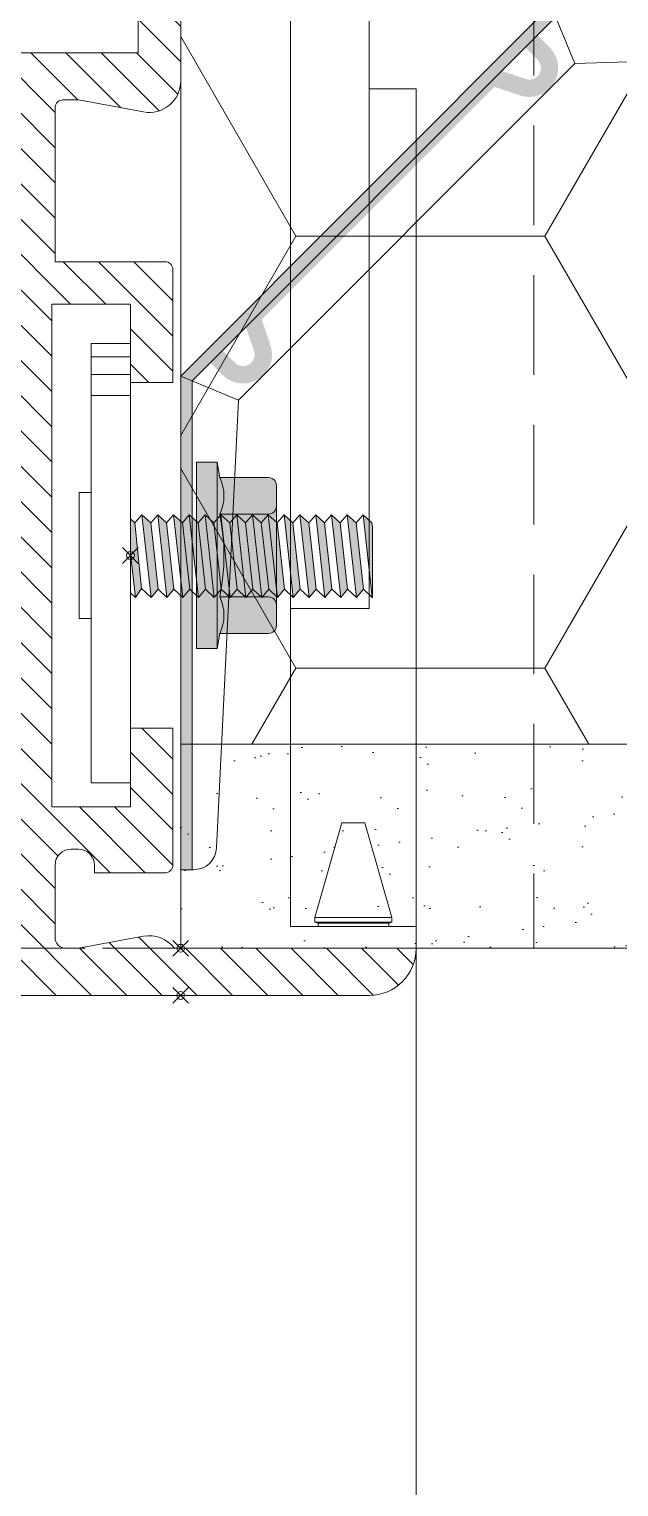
# Model space of a CAD drawing. Header units: millimetres. Extents: x -20000 to 230000, y -17405 to 24510.
# Drawn here: x 62357.8 to 62395.4, y -14846.4 to -14753.6 of the extents above; entities that cross this region are included whole.
import ezdxf

# ---------------------------------------------------------------- set-up
doc = ezdxf.new("R2010")
doc.units = ezdxf.units.MM
doc.header["$PDMODE"] = 35
doc.header["$PDSIZE"] = 0.5
doc.linetypes.add('CACHE', pattern=[9.524999999999999, 6.35, -3.175])
doc.layers.get('0').update_dxf_attribs({"lineweight": 13})
doc.layers.add('0 - Invisible', color=43, linetype='Continuous', lineweight=0, plot=False)
for name, color, linetype, lineweight in [('1 - Acier', 160, 'Continuous', 13), ('1 - INTERROMPU', 253, 'CACHE', 13), ('1 - Isolant', 132, 'Continuous', 13), ('1 - Platre', 252, 'Continuous', 13), ('1 - PVC', 7, 'Continuous', 13)]:
    doc.layers.add(name, color=color, linetype=linetype, lineweight=lineweight)
doc.layers.add('1 - Cache', color=7, linetype='Continuous', lineweight=0, true_color=0xffffff)

# ---------------------------------------------------------------- blocks, each defined once
blk = doc.blocks.new('Rehau - VR MB 190 - Vue de dessus de la joue droite')
at = {"layer": '1 - PVC', "linetype": 'ByBlock'}
for p, q in [((-8, -93.61458048899658), (-8.000000224492396, 1.299999999988358)), ((-2.999999643623596, -73.37538041721564), (-3.00000006754999, -10.61499999999069)), ((0, -40.29051354358671), (-3.000000002648449, -40.29051354358671)), ((0, -40.29051354358671), (0, -193.7999999999884)), ((-3.000000041705789, -73.37538041721564), (-8, -73.37538045819383)), ((-6.448892194559448, -93.04504843405448), (-4.72866535175126, -87.01483236881904)), ((-3.270139693559031, -87.01483236881904), (-4.72866535175126, -87.0148319840082)), ((-1.549912850750843, -93.04504843405448), (-3.270139693559031, -87.01483236881904)), ((0, -93.61458048899658), (-8, -93.61458048899658)), ((-6.448892191925552, -93.34610558737768), (-6.448892194559448, -93.04504843405448)), ((-1.549912850750843, -93.04504843405448), (-6.448892194559448, -93.04504843405448)), ((-6.24939965250087, -93.41201999108307), (-6.448892191925552, -93.34610558737768)), ((-6.448892191925552, -93.34610558737768), (-1.54991285338474, -93.34610558737768)), ((-6.249399642954813, -93.61458048899658), (-6.249399652821012, -93.41201999090845)), ((-1.749405392809422, -93.41201999108307), (-6.249399652821012, -93.4120202101767)), ((-1.749405392809422, -93.41201999108307), (-1.54991285338474, -93.34610558737768)), ((-1.749405402355478, -93.61458048899658), (-1.74940539248928, -93.41201999090845)), ((-1.54991285338474, -93.34610558737768), (-1.549912850750843, -93.04504843405448))]:
    blk.add_line(p, q, dxfattribs=at)
blk = doc.blocks.new('*U214')
at = {"linetype": 'ByBlock'}
blk.add_blockref('Rehau - VR MB 190 - Vue de dessus de la joue droite', (765, 0), dxfattribs=at)
blk = doc.blocks.new('*U324')
at = {"layer": '1 - Isolant'}
h = blk.add_hatch(dxfattribs=at)
h.set_pattern_fill('HONEY', color=256, scale=5)
h.set_pattern_definition([(0, (57.50018129905402, 39.99999999999999), (23.8125, 13.748153225), [15.875, -31.75]), (120, (57.50018129905402, 39.99999999999999), (-23.81249994797095, 13.74815331511695), [15.87499999999996, -31.74999999999993]), (59.99999999999999, (57.50018129905402, 39.99999999999999), (5.202904551637744e-08, 27.49630654011694), [-31.75, 15.875])])
h.paths.add_polyline_path([(150.0000385328185, -47.00000000000001), (150.0000385328185, 0), (17.50014276623553, 0), (17.50014276623553, -47.00000000000001)])
at = {"layer": '1 - Platre'}
h = blk.add_hatch(dxfattribs=at)
h.set_pattern_fill('AR-SAND', color=256, scale=0.1)
h.set_pattern_definition([(37.50000000000001, (57.50018129905402, 39.99999999999999), (-0.1600031295984046, 4.894132373293424), [0, -3.860800000000001, 0, -4.318000000000001, 0, -4.1275]), (7.499999999999999, (57.50018129905402, 39.99999999999999), (4.495232831380027, 7.168251005683543), [0, -2.0828, 0, -3.4798, 0, -1.3335]), (327.5, (54.37598129905402, 39.99999999999999), (7.90992370241458, 0.01437184678545691), [0, -1.27, 0, -4.572, 0, -5.969]), (317.5, (54.37598129905402, 39.99999999999999), (7.635564524722972, 2.229293232572162), [0, -0.635, 0, -2.9972, 0, -3.429])])
h.paths.add_polyline_path([(150.0000385328185, -60), (150.0000385328185, -47.00000000000001), (17.50014276623553, -47.00000000000001), (17.50014276623553, -60)])
at = {"layer": '1 - Isolant'}
blk.add_lwpolyline([(150.0000385328185, 0), (17.50014276623553, 0), (17.50014276623553, -47.00000000000001), (150.0000385328185, -47.00000000000001)], dxfattribs=at)
at = {"layer": '1 - Platre'}
blk.add_lwpolyline([(150.0000385328185, -47.00000000000001), (17.50014276623553, -47.00000000000001), (17.50014276623553, -60), (150.0000385328185, -60)], dxfattribs=at)
blk = doc.blocks.new('*U824')
at = {"layer": '1 - Acier', "linetype": 'ByBlock'}
h = blk.add_hatch(color=256, dxfattribs=at)
h.paths.add_polyline_path([(0, -70), (0.7368421052633494, -70), (0.7368421052633494, -23.88415736174647), (0, -23.5789473684199)])
h.paths.add_polyline_path([(23.88415736174829, -0.7368421052669873), (23.5789473684199, 0), (0, -23.5789473684199), (0.7368421052633494, -23.88415736174647)])
h.paths.add_polyline_path([(55, -0.7368421052597114), (55, 0), (23.5789473684199, 0), (23.88415736174829, -0.7368421052669873)])
blk.add_hatch(color=256, dxfattribs=at).paths.add_polyline_path([(4.543493158671481, -19.03545420974842, 0.2854064935529321), (4.189791405726282, -20.55038720061566), (4.671959870547653, -21.97355422397959, -0.7934172392902326), (3.453056895485133, -22.73102071940957), (2.150491772246824, -21.42845559617126), (1.368952698303474, -22.20999467012007), (2.671517821541784, -23.51255979335838, 0.7934172392902077), (5.718775259199901, -21.61889355477615), (5.163140850092532, -19.97888466621225), (19.97888466621407, -5.163140850090713), (21.61889355477615, -5.718775259199901, 0.7934172392902327), (23.51255979335474, -2.671517821545422), (22.20999467011825, -1.368952698307112), (21.42845559617308, -2.150491772248643), (22.73102071941321, -3.453056895486952, -0.7934172392902352), (21.97355422397959, -4.671959870545834), (20.55038720061202, -4.189791405726282, 0.2854064935529227), (19.03545420974842, -4.543493158671481)])
for p, q in [((0, -23.5789473684199), (23.5789473684199, 0)), ((23.5789473684199, 0), (55, 0)), ((23.5789473684199, 0), (25.10499733505821, -3.684210526313109)), ((55, 0), (55, -0.8165939489408629)), ((0.7368421052633494, -23.88415736174647), (23.88415736174829, -0.7368421052597114)), ((23.88415736174829, -0.7368421052597114), (55, -0.7368421052597114)), ((25.10499733505821, -3.684210526313109), (53.6082222756213, -2.288000242209819)), ((3.684210526314928, -25.10499733506003), (25.10499733505821, -3.684210526313109)), ((0, -70), (0, -23.5789473684199)), ((0, -23.5789473684199), (3.684210526314928, -25.10499733506003)), ((0.7368421052633494, -70), (0.7368421052633494, -23.88415736174647)), ((2.257313164878724, -68.57466362224659), (3.684210526314928, -25.10499733506003)), ((0, -70), (0.784422252618242, -70))]:
    blk.add_line(p, q, dxfattribs=at)
for centre, start, end in [((53.52631578947512, -0.8165939489408629), 273.1861069122963, 0), ((0.784422252618242, -68.5263157894733), 270, 358.1199337581588)]:
    blk.add_arc(centre, 1.473684210526316, start, end, dxfattribs=at)
blk = doc.blocks.new('*U813')
at = {"layer": '1 - Acier', "linetype": 'ByBlock'}
h = blk.add_hatch(color=256, dxfattribs=at)
h.paths.add_polyline_path([(-0.1319388488609541, 9.094947017729282e-13), (-2.341059734662849, 9.094947017729282e-13), (-2.071149410279758, -0.2876097322105124), (2.100806369788188, -0.7085434022692425), (2.672532832795696, -0.3116070413443595)])
h.paths.add_polyline_path([(-2.598227167200093, -0.7321226444573767), (-2.071149410285215, -1.293763600085185), (2.145455075873543, -1.76227382147863), (2.672532832799334, -1.317760909228127)])
h.paths.add_polyline_path([(-2.598227167203731, -1.738276512335688), (-2.071149410281577, -2.299917467968953), (2.145455075879, -2.768427689362397), (2.672532832797515, -2.323914777110076)])
h.paths.add_polyline_path([(-2.598227167201912, -2.744430380219455), (-2.071149410285215, -3.306071335849083), (2.145455075879, -3.774581557242527), (2.672532832797515, -3.330068644990206)])
h.paths.add_polyline_path([(-2.598227167200093, -3.750584248103223), (-2.071149410283396, -4.312225203731032), (2.145455075879, -4.780735425126295), (2.672532832797515, -4.336222512872155)])
h.paths.add_polyline_path([(-2.598227167201912, -4.756738115983353), (-2.071149410283396, -5.3183790716148), (2.145455075880819, -5.786889293008244), (2.672532832799334, -5.342376380754104)])
h.paths.add_polyline_path([(-2.598227167201912, -5.762891983865302), (-2.071149410285215, -6.324532939494929), (2.145455075877181, -6.793043160886555), (2.672532832797515, -6.348530248637871)])
h.paths.add_polyline_path([(-2.598227167201912, -6.769045851747251), (-2.071149410285215, -7.330686807378697), (2.145455075877181, -7.799197028770323), (2.672532832797515, -7.35468411651982)])
h.paths.add_polyline_path([(-2.598227167200093, -7.7751997196292), (-2.071149410283396, -8.336840675260646), (2.145455075880819, -8.805350896652271), (2.672532832799334, -8.360837984398131)])
h.paths.add_polyline_path([(-2.598227167203731, -8.78135358750933), (-2.071149410283396, -9.342994543142595), (2.145455075879, -9.81150476453604), (2.672532832795696, -9.366991852281899)])
h.paths.add_polyline_path([(-2.598227167201912, -9.787507455391278), (-2.071149410283396, -10.34914841102272), (2.145455075879, -10.81765863241617), (2.672532832797515, -10.37314572016567)])
h.paths.add_polyline_path([(-2.598227167201912, -10.79366132327323), (-2.071149410283396, -11.35530227890649), (2.145455075875362, -11.82381250029994), (2.672532832795696, -11.3792995880458)])
h.paths.add_polyline_path([(-2.598227167201912, -11.79981519115518), (-2.071149410283396, -12.36145614678844), (2.145455075877181, -12.82996636818007), (2.672532832799334, -12.38545345592956)])
h.paths.add_polyline_path([(-2.598227167201912, -12.80596905903712), (-2.071149410283396, -13.36761001467039), (2.145455075877181, -13.83612023606383), (2.672532832795696, -13.39160732380969)])
h.paths.add_polyline_path([(-2.598227167200093, -13.81212292692271), (-2.071149410283396, -14.37376388255052), (2.145455075879, -14.84227410394396), (2.672532832799334, -14.39776119169346)])
h.paths.add_polyline_path([(-2.598227167201912, -14.81827679480284), (-2.071149410283396, -15.37991775043429), (-1.809540957738135, -15.40898527014633), (2.666520869714077, -15.40898527015179), (2.672532832793877, -15.40391505957177)])
for p, q in [((-2.598227167201912, -1.738276512339326), (-2.5702682626561, -1.714697270149372)), ((-2.071149410283396, -2.299917467968953), (-2.598227167201912, -1.738276512339326)), ((-2.598227167201912, -2.744430380219455), (-2.071149410283396, -2.299917467968953)), ((-2.071149410283396, -3.306071335850902), (-2.598227167201912, -2.744430380219455)), ((-2.598227167201912, -2.744430380219455), (2.672532832797515, -3.330068644990206)), ((2.672532832797515, -3.330068644990206), (2.145455075877181, -2.768427689360578)), ((-2.598227167201912, -3.750584248101404), (-2.071149410283396, -3.306071335850902)), ((2.145455075877181, -3.774581557242527), (-2.071149410283396, -3.306071335850902)), ((2.672532832797515, -3.330068644990206), (2.145455075877181, -3.774581557242527)), ((-2.071149410283396, -4.312225203732851), (-2.598227167201912, -3.750584248101404)), ((-2.598227167201912, -3.750584248101404), (2.672532832797515, -4.336222512872155)), ((-2.598227167201912, -4.756738115983353), (-2.071149410283396, -4.312225203732851)), ((2.145455075877181, -4.780735425124476), (-2.071149410283396, -4.312225203732851)), ((2.672532832797515, -4.336222512872155), (2.145455075877181, -3.774581557242527)), ((2.672532832797515, -4.336222512872155), (2.145455075877181, -4.780735425124476)), ((-2.071149410283396, -5.3183790716148), (-2.598227167201912, -4.756738115983353)), ((-2.598227167201912, -4.756738115983353), (2.672532832797515, -5.342376380754104)), ((-2.598227167201912, -5.762891983865302), (-2.071149410283396, -5.3183790716148)), ((2.145455075877181, -5.786889293006425), (-2.071149410283396, -5.3183790716148)), ((2.672532832797515, -5.342376380754104), (2.145455075877181, -4.780735425124476)), ((2.672532832797515, -5.342376380754104), (2.145455075877181, -5.786889293006425)), ((-2.071149410283396, -6.324532939496748), (-2.598227167201912, -5.762891983865302)), ((-2.598227167201912, -5.762891983865302), (2.672532832797515, -6.348530248636052)), ((-2.598227167201912, -6.769045851747251), (-2.071149410283396, -6.324532939496748)), ((2.145455075877181, -6.793043160888374), (-2.071149410283396, -6.324532939496748)), ((2.672532832797515, -6.348530248636052), (2.145455075877181, -5.786889293006425)), ((2.672532832797515, -6.348530248636052), (2.145455075877181, -6.793043160888374)), ((-2.071149410283396, -7.330686807378697), (-2.598227167201912, -6.769045851747251)), ((-2.598227167201912, -6.769045851747251), (2.672532832797515, -7.354684116518001)), ((-2.598227167201912, -7.7751997196292), (-2.071149410283396, -7.330686807378697)), ((2.145455075877181, -7.799197028770323), (-2.071149410283396, -7.330686807378697)), ((2.672532832797515, -7.354684116518001), (2.145455075877181, -6.793043160888374)), ((2.672532832797515, -7.354684116518001), (2.145455075877181, -7.799197028770323)), ((-2.071149410283396, -8.336840675260646), (-2.598227167201912, -7.7751997196292)), ((-2.598227167201912, -7.7751997196292), (2.672532832797515, -8.36083798439995)), ((-2.598227167201912, -8.781353587511148), (-2.071149410283396, -8.336840675260646)), ((2.145455075877181, -8.805350896652271), (-2.071149410283396, -8.336840675260646)), ((2.672532832797515, -8.36083798439995), (2.145455075877181, -7.799197028770323)), ((-2.071149410283396, -9.342994543142595), (-2.598227167201912, -8.781353587511148)), ((-2.598227167201912, -8.781353587511148), (2.672532832797515, -9.366991852281899)), ((2.672532832797515, -8.36083798439995), (2.145455075877181, -8.805350896652271)), ((2.672532832797515, -9.366991852281899), (2.145455075877181, -8.805350896652271)), ((-2.598227167201912, -9.787507455393097), (-2.071149410283396, -9.342994543142595)), ((-2.071149410283396, -10.34914841102454), (-2.598227167201912, -9.787507455393097)), ((-2.598227167201912, -9.787507455393097), (2.672532832797515, -10.37314572016385)), ((2.145455075877181, -9.81150476453422), (-2.071149410283396, -9.342994543142595)), ((2.672532832797515, -9.366991852281899), (2.145455075877181, -9.81150476453422)), ((2.672532832797515, -10.37314572016385), (2.145455075877181, -9.81150476453422)), ((-2.598227167201912, -10.79366132327505), (-2.071149410283396, -10.34914841102454)), ((-2.071149410283396, -11.35530227890649), (-2.598227167201912, -10.79366132327505)), ((-2.598227167201912, -10.79366132327505), (2.672532832797515, -11.3792995880458)), ((2.145455075877181, -10.81765863241617), (-2.071149410283396, -10.34914841102454)), ((2.672532832797515, -10.37314572016385), (2.145455075877181, -10.81765863241617)), ((2.672532832797515, -11.3792995880458), (2.145455075877181, -10.81765863241617)), ((-2.598227167201912, -11.79981519115699), (-2.071149410283396, -11.35530227890649)), ((-2.071149410283396, -12.36145614678844), (-2.598227167201912, -11.79981519115699)), ((-2.598227167201912, -11.79981519115699), (2.672532832797515, -12.38545345592775)), ((2.145455075877181, -11.82381250029812), (-2.071149410283396, -11.35530227890649)), ((2.672532832797515, -11.3792995880458), (2.145455075877181, -11.82381250029812)), ((2.672532832797515, -12.38545345592775), (2.145455075877181, -11.82381250029812)), ((-2.598227167201912, -12.80596905903894), (-2.071149410283396, -12.36145614678844)), ((-2.071149410283396, -13.36761001467039), (-2.598227167201912, -12.80596905903894)), ((-2.598227167201912, -12.80596905903894), (2.672532832797515, -13.39160732380969)), ((2.145455075877181, -12.82996636818007), (-2.071149410283396, -12.36145614678844)), ((2.672532832797515, -12.38545345592775), (2.145455075877181, -12.82996636818007)), ((2.672532832797515, -13.39160732380969), (2.145455075877181, -12.82996636818007)), ((-2.598227167201912, -13.81212292692089), (-2.071149410283396, -13.36761001467039)), ((-2.071149410283396, -14.37376388255234), (-2.598227167201912, -13.81212292692089)), ((-2.598227167201912, -13.81212292692089), (2.672532832797515, -14.39776119169164)), ((2.145455075877181, -13.83612023606202), (-2.071149410283396, -13.36761001467039)), ((2.672532832797515, -13.39160732380969), (2.145455075877181, -13.83612023606202)), ((2.672532832797515, -14.39776119169164), (2.145455075877181, -13.83612023606202)), ((-2.598227167201912, -14.81827679480284), (-2.071149410283396, -14.37376388255234)), ((-2.071149410283396, -15.37991775043429), (-2.598227167201912, -14.81827679480284)), ((-2.598227167201912, -14.81827679480284), (2.672532832797515, -15.40391505957359)), ((2.145455075877181, -14.84227410394396), (-2.071149410283396, -14.37376388255234)), ((2.672532832797515, -14.39776119169164), (2.145455075877181, -14.84227410394396)), ((2.672532832797515, -15.40391505957359), (2.145455075877181, -14.84227410394396)), ((-2.598227167201912, -15.40898527014997), (-2.598227167201912, -15.40898527014997)), ((-1.809540957749049, -15.40898527014633), (-2.071149410283396, -15.37991775043429)), ((2.666520869712258, -15.40898527015179), (-1.809540957749049, -15.40898527014633)), ((2.672532832797515, -15.40391505957359), (2.666520869712258, -15.40898527015179))]:
    blk.add_line(p, q, dxfattribs=at)
for points in [[(4.000000000000001, 2.499999999999091), (4.000000000000001, 3.269392237766624), (-4, 3.269392237766624), (-4, 2.500000000000909)], [(-12.63378229391128, 2.500000000000909), (-12.63378229391128, 9.094947017729282e-13)], [(-11.52694870436244, 2.500000000000909), (-11.52694870436244, 9.094947017729282e-13)], [(-10.17949923135529, 2.500000000000909), (-10.17949923135529, 9.094947017729282e-13)], [(-2.071149410283396, -1.293763600087004), (-2.598227167201912, -0.7321226444573767), (2.672532832797515, -1.317760909228127), (2.100806369786369, -0.7085434022692425), (-2.071149410283396, -0.2876097322068745), (-2.341059734664668, 9.094947017729282e-13)], [(2.380101985747388, 9.094947017729282e-13), (2.672532832797515, -0.3116070413461784), (-0.1319388488664111, 9.094947017729282e-13)], [(-2.598227167201912, -0.7321226444573767), (-2.071149410283396, -0.2876097322068745)], [(2.672532832797515, -0.3116070413461784), (2.100806369786369, -0.7085434022692425)], [(2.672532832797515, -1.317760909228127), (2.145455075877181, -1.76227382147863)]]:
    blk.add_lwpolyline(points, dxfattribs=at)
for points in [[(-13.5, 2.500000000000909), (-13.5, 9.094947017729282e-13), (14.45930138959739, -9.094947017729282e-13), (14.45930138959739, 2.499999999999091)], [(2.145455075877181, -1.76227382147863), (2.672532832797515, -2.323914777110076), (-2.598227167201912, -1.738276512339326), (-2.071149410283396, -1.293763600087004)], [(2.672532832797515, -2.323914777110076), (-2.598227167201912, -1.738276512339326), (-2.071149410283396, -2.299917467968953), (2.145455075877181, -2.768427689360578)]]:
    blk.add_lwpolyline(points, close=True, dxfattribs=at)
blk = doc.blocks.new('*U814')
at = {"layer": '1 - Acier', "linetype": 'ByBlock'}
h = blk.add_hatch(color=256, dxfattribs=at)
h.paths.add_polyline_path([(5.929604999999363, 1.317689999999857), (4.96329372923902, 1.493380243078718), (4.685162751720789, 1.607638021439925), (4.396052781119586, 1.690278267478789), (4.099554961920155, 1.740276696838919), (3.799334229241147, 1.757011359839453), (3.499115253480348, 1.740276696838919), (3.202613920439042, 1.690278267478789), (2.913505706759686, 1.607638021439925), (2.635379999999721, 1.493380243078718), (1.982281885319033, 1.608462016920384), (1.324262637721411, 1.690865078759089), (0.6629544358802448, 1.740392653558956), (7.105427357601002e-15, 1.756914729239725), (-0.6629526789602025, 1.740392653560775), (-1.32426088079955, 1.690865078760908), (-1.982281885320837, 1.608462016920384), (-2.635392298439903, 1.493380243080537), (-2.913525032879981, 1.607638021439925), (-3.202633246559337, 1.690278267480608), (-3.499131065760587, 1.740273183000681), (-3.799353555359623, 1.757007846001216), (-4.099570774200394, 1.740273183000681), (-4.396072107239881, 1.690274753640551), (-4.685178564001028, 1.607638021439925), (-4.963306027681021, 1.493380243080537), (-5.929604999999349, 1.317689999999857)])
h.paths.add_polyline_path([(-3.135392298439903, 5.095071513840594, -0.4142135623731282), (-2.635392298439903, 4.595071513840594, -0.4142135623730951), (-2.135392298439903, 5.095071513838775)])
h.paths.add_polyline_path([(2.135379999999721, 5.095071513838775, -0.4142135623731282), (2.635379999999721, 4.595071513838775, -0.4142135623730951), (3.135379999999721, 5.095071513838775)])
at = {"layer": '1 - Cache'}
h = blk.add_hatch(color=256, dxfattribs=at)
h.paths.add_polyline_path([(2.635379999999721, 1.493380243078718), (2.913505706759685, 1.607638021439925), (3.202613920439044, 1.690278267478789), (3.499115253480345, 1.740276696838919), (3.799334229239329, 1.757011359839453), (4.099554961920155, 1.740276696838919), (4.396052781119587, 1.690278267478788), (4.685162751718972, 1.607638021439926), (4.96329372923902, 1.493380243078718), (4.96329372923902, 4.595071513838775, 0.4142135623730951), (4.46329372923902, 5.095071513838775), (3.135379999999841, 5.095071513839093, 0.4142135623733516), (2.635379999999721, 4.595071513838775)])
h.paths.add_polyline_path([(0.6629544358802427, 1.740392653558956), (1.324262637719597, 1.690865078759088), (1.982281885319036, 1.608462016920385), (2.635379999999721, 1.493380243078718), (2.635379999999721, 4.595071513838775, -0.4142135623733516), (3.135379999999841, 5.095071513839093), (-3.135392298439903, 5.095071513840594, -0.4142135623730951), (-2.635392298439903, 4.595071513840594), (-2.635392298439903, 1.493380243080537), (-1.982281885320844, 1.608462016920383), (-1.324260880799536, 1.690865078760909), (-0.6629526789602057, 1.740392653560775), (1.013590467041649e-14, 1.756914729239724)])
h.paths.add_polyline_path([(-4.963306027681022, 1.493380243080537), (-4.685178564001024, 1.607638021439925), (-4.396072107239887, 1.690274753640551), (-4.099570774200391, 1.740273183000682), (-3.799353555359622, 1.757007846001215), (-3.499131065760588, 1.740273183000682), (-3.202633246561156, 1.690278267480608), (-2.91352503287998, 1.607638021439924), (-2.635392298439903, 1.493380243080537), (-2.635392298439903, 4.595071513840594, 0.4142135623730951), (-3.135392298439903, 5.095071513840594), (-4.463306027681021, 5.095071513840594, 0.4142135623730951), (-4.963306027681021, 4.595071513840594)])
h.paths.add_polyline_path([(5.929604999999357, 0), (5.929604999999362, 1.317689999999857), (-5.929604999999349, 1.317689999999857), (-5.929604999999349, 0)])
at = {"layer": '1 - Acier', "linetype": 'ByBlock'}
for points in [[(-5.929604999999349, 1.317689999999857), (-4.963306027681021, 1.493380243080537), (-4.685178564001028, 1.607638021439925), (-4.396072107239881, 1.690274753640551), (-4.099570774200394, 1.740273183000681), (-3.799353555359623, 1.757007846001216), (-3.499131065760587, 1.740273183000681), (-3.202633246561156, 1.690278267480608), (-2.913525032879981, 1.607638021439925), (-2.635392298439903, 1.493380243080537), (-1.982281885320837, 1.608462016920384), (-1.32426088079955, 1.690865078760908), (-0.6629526789602025, 1.740392653560775), (7.105427357601002e-15, 1.756914729239725), (0.6629544358802448, 1.740392653558956), (1.324262637719592, 1.690865078759089), (1.982281885319033, 1.608462016920384), (2.635379999999721, 1.493380243078718), (2.635379999999721, 4.595071513838775, -0.414213562373095), (3.135379999999721, 5.095071513838775)], [(-4.963306027681021, 1.493380243080537), (-4.963306027681021, 4.595071513840594, -0.414213562373095), (-4.463306027681021, 5.095071513840594), (-3.135392298439903, 5.095071513840594)], [(5.929604999999363, 1.317689999999857), (4.96329372923902, 1.493380243078718), (4.96329372923902, 4.595071513838775, 0.414213562373095), (4.46329372923902, 5.095071513838775), (-3.135392298439903, 5.095071513840594, -0.414213562373095), (-2.635392298439903, 4.595071513840594), (-2.635392298439903, 1.493380243080537)]]:
    blk.add_lwpolyline(points, format="xyb", dxfattribs=at)
blk.add_lwpolyline([(-5.929604999999349, 1.317689999999857), (-5.929604999999349, 0), (5.929604999999356, 0), (5.929604999999363, 1.317689999999857)], close=True, dxfattribs=at)
blk.add_lwpolyline([(2.635379999999721, 1.493380243078718), (2.913505706759686, 1.607638021439925), (3.202613920439042, 1.690278267478789), (3.499115253480348, 1.740276696838919), (3.799334229239328, 1.757011359839453), (4.099554961920155, 1.740276696838919), (4.396052781119586, 1.690278267478789), (4.68516275171897, 1.607638021439925), (4.96329372923902, 1.493380243078718)], dxfattribs=at)
blk = doc.blocks.new('*U815')
for name, p, rotation in [('*U813', (0, 0), 90), ('*U814', (4.200000000011637, 0), 270)]:
    blk.add_blockref(name, p, dxfattribs=dict(rotation=rotation))
blk = doc.blocks.new('Rehau - DL98')
at = {"layer": '1 - PVC', "linetype": 'ByBlock'}
h = blk.add_hatch(dxfattribs=at)
h.set_pattern_fill('ANSI31', color=256, scale=0.5, angle=270, style=0)
h.set_pattern_definition([(315, (98, 0), (1.122532015133644, 1.122532015133644), [])])
h.paths.add_polyline_path([(1.879529492071015, 37.82031643489609, 0.3966685553808879), (0, 35.8239480178454), (0, 0), (1.799999999988358, 0, 0.4689688986931894), (3.766506847430719, 2.364487062906846), (2.999999999985448, 6.499999999883585), (3, 14.99999999994179), (38, 15), (39.80000000000291, 15, 0.4689688986932354), (41.76650684743072, 17.36448706290685), (41, 21.5), (41, 22.5, -0.4142135623730951), (41.5, 23), (51.30000000000291, 23), (51.30000000000291, 16, 0.4142135623730951), (51.80000000000291, 15.5), (58.99999999998545, 15.5), (59, 18.20000000001164), (54.00000000001455, 18.20000000001164), (54.00000000001455, 23.20000000006985), (68, 23.20000000001164), (86.00000000001455, 23.20000000001164), (86.00000000001455, 18.20000000001164), (81.00000000001455, 18.20000000001164), (80.99999999998545, 15.5), (89.69999999999709, 15.5, 0.4142135623730951), (90.19999999999709, 16), (90.19999999999709, 20.5), (89.69999999999709, 20.5, -0.4142135623730951), (88.69999999999709, 21.5), (88.69999999999709, 22, -0.4142135623730951), (89.69999999999709, 23), (94.30000000000291, 23, -0.4142135623731307), (95, 22.29999999998836), (95.00000000001455, 21.5), (94.23349315256928, 17.36448706290685, 0.2850017038207022), (95, 15.40000000002328), (95, 15), (97.99999999998545, 15), (98, 25.90000000002328), (98, 66, 0.4142135623730951), (97, 67), (93, 67), (92.99999999998545, 64.29999999998836), (95.30000000000291, 64.29999999998836), (95.30000000000291, 60, -0.4142135623730951), (94.30000000000291, 59), (88.5, 59, -0.4142135623730951), (87.5, 60), (87.5, 60.5, -0.4142135623730951), (88.5, 61.5), (89, 61.5), (89, 67), (86.49999999998545, 67), (86.7624659905996, 64), (68.32562743491144, 62.5489893371705), (67.99999999998545, 62.22336190222995), (67.72188789721986, 62.50147400511196), (51.57845909573371, 61.23095860442845, -0.4374089726612938), (50.5, 62.22787593811518), (50.5, 77.5), (52, 77.5), (52, 80.00525588833261, 0.3394542588165427), (51.85176380905614, 80.19844105356606), (50.75176380902121, 80.49318516528001, 0.493145426031467), (50.5, 80.29999999998836), (50.5, 79.54999999998836, -0.4931454260510824), (50.12235428644635, 79.26022225210909), (47.37059047745424, 79.99755514250137, -0.3394542588633446), (47, 80.48051805567229), (47, 83.51948194432771, -0.3394542588633955), (47.37059047745424, 84.00244485749863), (50.1223542864609, 84.73977774789091, -0.4931454260917456), (50.5, 84.44999999995343), (50.5, 83.70000000001164, 0.4931454260900017), (50.75176380905032, 83.50681483471999), (51.85176380901248, 83.80155894643394, 0.3394542589447556), (52, 83.9947441117256), (52.00000000001455, 87.00000000005821), (50.49999999995634, 87.00000000005821), (39.48236190978787, 84.04783277120441, 0.3394542588633612), (38, 82.11598111863714), (38, 40)])
h.paths.add_polyline_path([(38, 37.29508844472002), (38, 17.70000000001164), (2.30000000000291, 17.70000000001164), (2.30000000000291, 35.14077809988521)], flags=16)
h.paths.add_polyline_path([(40, 37.413897450082, 0.327538221718526), (40.69999999999709, 38.3678366515087), (40.69999999998254, 41), (48.19999999999709, 41), (48.19999999999709, 25.70000000001164), (46.30000000000291, 25.70000000001164), (44, 25.70000000001164), (40, 25.70000000001164)], flags=16)
h.paths.add_polyline_path([(40.70000000001164, 43), (40.69999999999709, 67), (48.20000000001164, 67), (48.20000000001164, 43)], flags=16)
h.paths.add_polyline_path([(50.19999999999709, 57.56843380007194), (50.19999999999709, 57.95192733907606, -0.3913924554663752), (50.66077045215934, 58.45038600597763), (53.69999999999709, 58.68957855878398), (53.83241696543701, 58.70000000001164), (65.5, 59.61825869936729), (65.49999999998545, 56.89999999996508), (67, 56.90000000002328), (67, 59.73631125950487), (69, 59.89371467323508), (69, 56.90000000002328), (70.5, 56.89999999996508), (70.5, 60.01176723343087), (82, 60.91683686187025), (82.00000000001455, 56.89999999996508), (83.50000000001455, 56.90000000002328), (83.5, 61.03488942218246), (84.79999999998836, 61.13720164098777), (84.80000000000291, 60.5), (84.80000000000291, 60, 0.2288714561773755), (86, 57.27236366062425), (86, 25.90000000002328), (50.19999999999709, 25.90000000002328)], flags=16)
h.paths.add_polyline_path([(40.69999999999709, 69.00000000005821), (40.70000000001164, 81.5788522270741), (44.69999999999709, 82.65064899693243), (44.69999999999709, 80.48051805567229, 0.3394542588589886), (46.77530667366227, 77.77592574205482), (48.19999999999709, 77.39418031577952), (48.19999999999709, 69)], flags=16)
h.paths.add_polyline_path([(88.30000000000291, 43), (95.29999999998836, 42.99999999994179), (95.30000000000291, 25.70000000006985), (88.29999999998836, 25.70000000006985)], flags=16)
h.paths.add_polyline_path([(88.30000000001746, 45), (88.30000000000291, 56.29999999998836), (88.69999999999709, 56.29999999998836), (88.69999999999709, 55.5, 0.4142135623730951), (89.69999999999709, 54.5), (90.19999999998254, 54.5), (90.19999999999709, 56.30000000004657), (91.80000000001746, 56.30000000004657), (91.80000000000291, 54.5), (92.30000000000291, 54.5, 0.4142135623730951), (93.30000000000291, 55.5), (93.30000000000291, 56.29999999998836), (95.30000000000291, 56.29999999998836), (95.30000000000291, 45)], flags=16)
h.paths.add_polyline_path([(98.00000000001455, 15.00000000005821), (95, 15.00000000005821), (95, 0, 0.4142135623730951), (98, 3)], flags=17)
at = {"layer": '0 - Invisible'}
for p in [(70, 18.20000000001164), (95, 15), (98, 15)]:
    blk.add_point(p, dxfattribs=at)
at = {"layer": '1 - PVC', "linetype": 'ByBlock'}
blk.add_lwpolyline([(3, 15), (38, 15), (39.80000000000291, 15, 0.4689688986932354), (41.76650684743072, 17.36448706290685), (41, 21.5), (41, 22.5, -0.4142135623730951), (41.5, 23), (51.30000000000291, 23), (51.30000000000291, 16, 0.4142135623730951), (51.80000000000291, 15.5), (59, 15.5), (59, 18.20000000001164), (54, 18.20000000001164), (54, 23.20000000001164), (68, 23.20000000001164), (86, 23.20000000001164), (86, 18.20000000001164), (81, 18.20000000001164), (81, 15.5), (89.69999999999709, 15.5, 0.4142135623730951), (90.19999999999709, 16), (90.19999999999709, 20.5), (89.69999999999709, 20.5, -0.4142135623730951), (88.69999999999709, 21.5), (88.69999999999709, 22, -0.4142135623730951), (89.69999999999709, 23), (94.30000000000291, 23, -0.4142135623731307), (95, 22.29999999998836), (95, 21.5), (94.23349315256928, 17.36448706290685, 0.2850017038207023), (95, 15.40000000002328), (95, 0, 0.4142135623730951), (98, 3), (98, 25.90000000002328)], format="xyb", dxfattribs=at)
blk.add_lwpolyline([(38, 37.29508844472002), (38, 17.70000000001164), (2.30000000000291, 17.70000000001164), (2.30000000000291, 35.14077809988521), (38, 37.29508844472002)], close=True, dxfattribs=at)
blk = doc.blocks.new('*U329')
at = {"xscale": -1}
for name, p, rotation in [('Rehau - DL98', (32.5, -5.000000000000909), 90), ('*U824', (17.5, -40.00000000000091), 90), ('*U815', (14.29999999998836, -75.00000000000091), 180)]:
    blk.add_blockref(name, p, dxfattribs=dict(at, rotation=rotation))

msp = doc.modelspace()

# ---------------------------------------------------------------- linework, layer by layer
at = {"layer": '1 - INTERROMPU'}
msp.add_line((61610.0398883314, -14812.07159325538), (62389.99991592819, -14812.07159325538), dxfattribs=at)
msp.add_lwpolyline([(61610.00004813601, -14712.07159325539), (61649.99995186399, -14712.07159325538), (61649.99990372798, -14752.07159325537), (62349.99995022219, -14752.07159325537), (62350.00000000001, -14712.07159325538), (62389.99999999999, -14712.07159325538), (62389.99981965616, -14812.07159325538), (61610, -14812.07159325538)], close=True, dxfattribs=at)

# ---------------------------------------------------------------- block references
for name, p in [('*U329', (62350.00002124783, -14712.07159325538)), ('*U214', (61617.49995186399, -14717.07159325538)), ('*U324', (62350, -14752.07159325538))]:
    msp.add_blockref(name, p)

doc.saveas('drawing.dxf')
